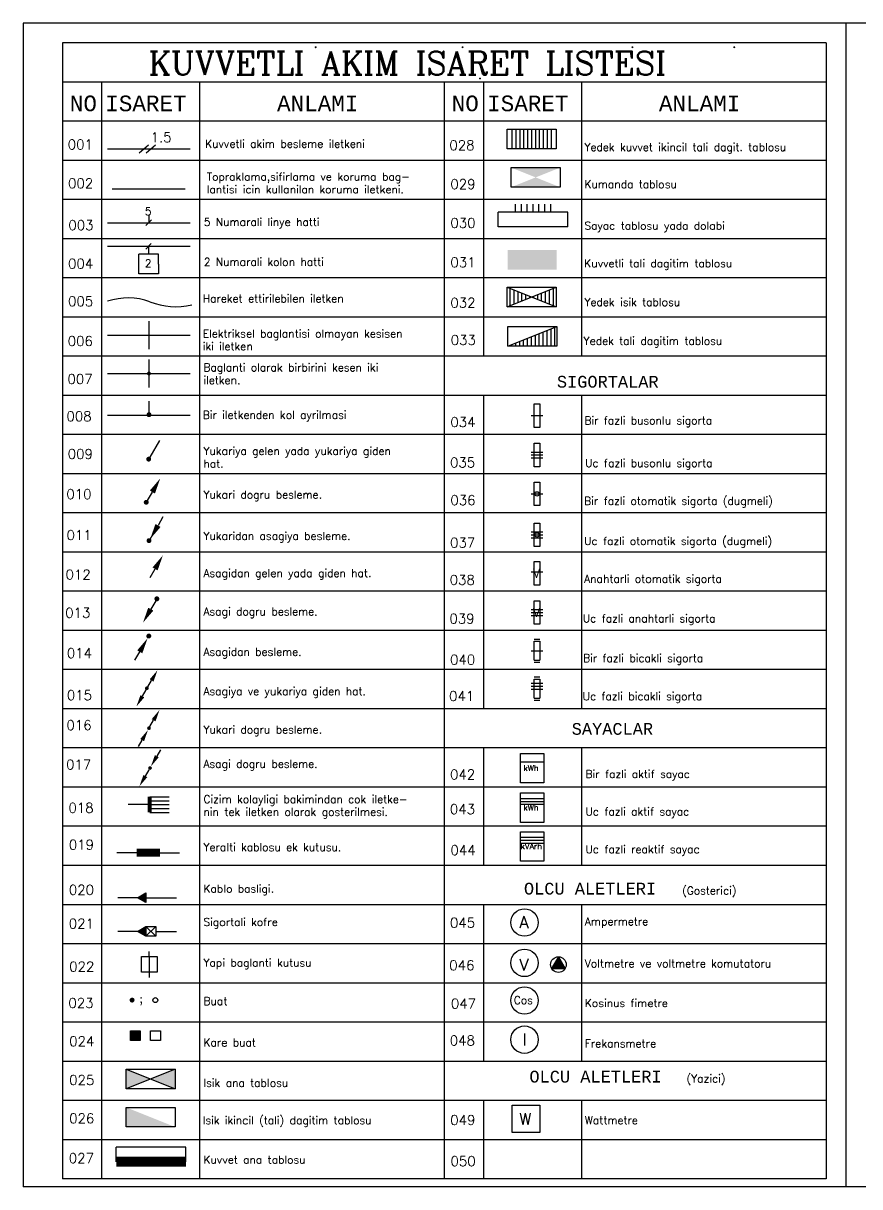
# Model space of a CAD drawing. Header units: millimetres. Extents: x -4521 to 20262, y 301 to 3092.
# Drawn here: x 16064 to 16918, y 976 to 2164 of the extents above; entities that cross this region are included whole.
import ezdxf

# ---------------------------------------------------------------- set-up
doc = ezdxf.new("R2010")
doc.units = ezdxf.units.MM
doc.linetypes.add('DASHED', pattern=[0.75, 0.5, -0.25])
for name, color, linetype in [('NO1', 40, 'Continuous'), ('NO2', 3, 'Continuous'), ('NO3', 3, 'Continuous'), ('NO4', 3, 'Continuous')]:
    doc.layers.add(name, color=color, linetype=linetype)
doc.styles.add('MONOTXT', font='monotxt.shx')
doc.styles.add('ROMANC', font='romanc', dxfattribs={"height": 0.6})
doc.styles.add('ROMANS', font='romans', dxfattribs={"height": 2})

msp = doc.modelspace()

# ---------------------------------------------------------------- linework, layer by layer
at = {"color": 7, "linetype": 'DASHED'}
msp.add_line((16154.772, 1994.496), (16229.235, 1994.496), dxfattribs=at)
at = {"layer": 'NO1', "color": 7}
for p, q in [((16191.685, 2039.107), (16182.401, 2030.863)), ((16198.882, 2039.107), (16189.598, 2030.863)), ((16169.029, 1095.873), (16219.009, 1075.881)), ((16219.009, 1095.873), (16169.029, 1075.881))]:
    msp.add_line(p, q, dxfattribs=at)
for points in [[(16169.029, 1095.873), (16194.019, 1085.877), (16169.029, 1075.881)], [(16194.019, 1085.877), (16219.009, 1095.873), (16219.009, 1075.881)]]:
    msp.add_solid(points, dxfattribs=at)
at = {"layer": 'NO2', "color": 7}
for p, q in [((16883.682, 2143.567), (16103.994, 2143.567)), ((16103.994, 2143.567), (16103.994, 984.031)), ((16883.682, 2143.567), (16883.682, 984.031)), ((16883.682, 2103.583), (16103.994, 2103.583)), ((16143.978, 2103.583), (16143.978, 984.031)), ((16243.938, 2103.583), (16243.938, 984.031)), ((16493.838, 2103.583), (16493.838, 984.031)), ((16533.822, 2103.583), (16533.822, 1823.695)), ((16633.782, 2103.583), (16633.782, 1823.695)), ((16883.682, 2063.599), (16103.994, 2063.599)), ((16883.682, 2023.615), (16103.994, 2023.615)), ((16883.682, 1983.631), (16103.994, 1983.631)), ((16883.682, 1943.647), (16103.994, 1943.647)), ((16883.682, 1903.663), (16103.994, 1903.663)), ((16883.682, 1863.679), (16103.994, 1863.679)), ((16883.682, 1823.695), (16103.994, 1823.695)), ((16883.682, 1783.711), (16103.994, 1783.711)), ((16533.822, 1783.711), (16533.822, 1463.839)), ((16633.782, 1783.711), (16633.782, 1463.839)), ((16883.682, 1743.727), (16103.994, 1743.727)), ((16883.682, 1703.743), (16103.994, 1703.743)), ((16883.682, 1663.759), (16103.994, 1663.759)), ((16883.682, 1623.775), (16103.994, 1623.775)), ((16883.682, 1583.791), (16103.994, 1583.791)), ((16883.682, 1543.807), (16103.994, 1543.807)), ((16883.682, 1503.823), (16103.994, 1503.823)), ((16883.682, 1463.839), (16103.994, 1463.839)), ((16883.682, 1423.855), (16103.994, 1423.855)), ((16533.822, 1423.855), (16533.822, 1303.903)), ((16633.782, 1423.855), (16633.782, 1303.903)), ((16883.682, 1383.871), (16103.994, 1383.871)), ((16883.682, 1343.887), (16103.994, 1343.887)), ((16883.682, 1303.903), (16103.994, 1303.903)), ((16883.682, 1263.919), (16103.994, 1263.919)), ((16533.822, 1263.919), (16533.822, 1103.983)), ((16633.782, 1263.919), (16633.782, 1103.983)), ((16883.682, 1223.935), (16103.994, 1223.935)), ((16883.682, 1183.951), (16103.994, 1183.951)), ((16883.682, 1143.967), (16103.994, 1143.967)), ((16883.682, 1103.983), (16103.994, 1103.983)), ((16883.682, 1063.999), (16103.994, 1063.999)), ((16533.822, 1063.999), (16533.822, 984.031)), ((16633.782, 1063.999), (16633.782, 984.031)), ((16883.682, 1024.015), (16103.994, 1024.015)), ((16883.682, 984.031), (16103.994, 984.031))]:
    msp.add_line(p, q, dxfattribs=at)
at = {"layer": 'NO3', "color": 7}
for p, q in [((16558.124, 2055.486), (16608.104, 2055.486)), ((16558.124, 2035.494), (16558.124, 2055.486)), ((16563.122, 2035.494), (16563.122, 2055.486)), ((16567.121, 2035.494), (16567.121, 2055.486)), ((16571.119, 2035.494), (16571.119, 2055.486)), ((16575.118, 2035.494), (16575.118, 2055.486)), ((16579.116, 2035.494), (16579.116, 2055.486)), ((16583.114, 2035.494), (16583.114, 2055.486)), ((16587.113, 2035.494), (16587.113, 2055.486)), ((16591.111, 2035.494), (16591.111, 2055.486)), ((16595.11, 2035.494), (16595.11, 2055.486)), ((16599.108, 2035.494), (16599.108, 2055.486)), ((16603.106, 2035.494), (16603.106, 2055.486)), ((16608.104, 2055.486), (16608.104, 2035.494)), ((16150.102, 2035.313), (16234.507, 2035.313)), ((16608.104, 2035.494), (16558.124, 2035.494)), ((16562.061, 2016.253), (16612.041, 2016.253)), ((16562.061, 1996.261), (16562.061, 2016.253)), ((16612.041, 2016.253), (16612.041, 1996.261)), ((16612.041, 1996.261), (16562.061, 1996.261)), ((16566.46, 1970.814), (16566.46, 1978.811)), ((16572.458, 1970.814), (16572.458, 1978.811)), ((16578.456, 1970.814), (16578.456, 1978.811)), ((16584.453, 1970.814), (16584.453, 1978.811)), ((16590.451, 1970.814), (16590.451, 1978.811)), ((16596.448, 1970.814), (16596.448, 1978.811)), ((16602.446, 1970.814), (16602.446, 1978.811)), ((16150.102, 1959.965), (16234.507, 1959.965)), ((16189.28, 1957.137), (16194.934, 1962.792)), ((16192.107, 1967.578), (16192.107, 1959.965)), ((16548.839, 1955.82), (16548.839, 1970.814)), ((16620.067, 1970.814), (16548.839, 1970.814)), ((16620.067, 1955.82), (16620.067, 1970.814)), ((16620.067, 1955.82), (16548.839, 1955.82)), ((16150.102, 1935.953), (16234.507, 1935.953)), ((16189.082, 1933.125), (16194.737, 1938.78)), ((16192.107, 1927.816), (16192.107, 1935.953)), ((16182.111, 1907.824), (16182.111, 1927.816)), ((16202.103, 1927.816), (16182.111, 1927.816)), ((16202.103, 1917.82), (16202.103, 1927.816)), ((16202.103, 1917.82), (16202.103, 1907.824)), ((16202.103, 1907.824), (16182.111, 1907.824)), ((16558.14, 1894.165), (16608.12, 1894.165)), ((16558.14, 1874.173), (16558.14, 1894.165)), ((16558.14, 1874.173), (16608.12, 1894.165)), ((16558.14, 1894.165), (16608.12, 1874.173)), ((16561.131, 1875.37), (16561.131, 1892.969)), ((16565.13, 1876.969), (16565.13, 1891.37)), ((16569.128, 1878.569), (16569.128, 1889.77)), ((16573.126, 1880.168), (16573.126, 1888.171)), ((16593.134, 1880.168), (16593.134, 1888.171)), ((16597.132, 1878.569), (16597.132, 1889.77)), ((16601.131, 1876.969), (16601.131, 1891.37)), ((16605.129, 1875.37), (16605.129, 1892.969)), ((16608.12, 1894.165), (16608.12, 1874.173)), ((16577.125, 1881.767), (16577.125, 1886.572)), ((16581.123, 1883.367), (16581.123, 1884.972)), ((16585.137, 1883.367), (16585.137, 1884.972)), ((16589.136, 1881.767), (16589.136, 1886.572)), ((16608.12, 1874.173), (16558.14, 1874.173)), ((16192.305, 1859.516), (16192.305, 1830.937)), ((16558.802, 1854.082), (16608.782, 1854.082)), ((16558.802, 1834.09), (16558.802, 1854.082)), ((16558.802, 1834.09), (16608.782, 1854.082)), ((16606.783, 1834.09), (16606.783, 1853.283)), ((16608.782, 1854.082), (16608.782, 1834.09)), ((16150.102, 1845.226), (16234.507, 1845.226)), ((16578.794, 1834.09), (16578.794, 1842.087)), ((16582.792, 1834.09), (16582.792, 1843.686)), ((16586.791, 1834.09), (16586.791, 1845.286)), ((16590.789, 1834.09), (16590.789, 1846.885)), ((16594.787, 1834.09), (16594.787, 1848.485)), ((16598.786, 1834.09), (16598.786, 1850.084)), ((16602.784, 1834.09), (16602.784, 1851.683)), ((16608.782, 1834.09), (16558.802, 1834.09)), ((16562.8, 1834.09), (16562.8, 1835.69)), ((16566.799, 1834.09), (16566.799, 1837.289)), ((16570.797, 1834.09), (16570.797, 1838.888)), ((16574.795, 1834.09), (16574.795, 1840.488)), ((16192.305, 1820.352), (16192.305, 1791.772)), ((16150.102, 1806.062), (16234.507, 1806.062)), ((16192.305, 1778.012), (16192.305, 1763.722)), ((16585.388, 1775.098), (16591.386, 1775.098)), ((16585.388, 1751.108), (16585.388, 1775.098)), ((16591.386, 1775.098), (16591.386, 1751.108)), ((16150.102, 1763.722), (16234.507, 1763.722)), ((16582.389, 1763.103), (16594.384, 1763.103)), ((16591.386, 1751.108), (16585.388, 1751.108)), ((16193.567, 1720.518), (16203.563, 1737.832)), ((16585.388, 1710.95), (16585.388, 1734.94)), ((16585.388, 1734.94), (16591.386, 1734.94)), ((16591.386, 1734.94), (16591.386, 1710.95)), ((16582.389, 1725.944), (16594.384, 1725.944)), ((16582.389, 1722.945), (16594.384, 1722.945)), ((16582.389, 1719.946), (16594.384, 1719.946)), ((16591.386, 1710.95), (16585.388, 1710.95)), ((16585.388, 1671.211), (16585.388, 1695.201)), ((16585.388, 1695.201), (16591.386, 1695.201)), ((16591.386, 1695.201), (16591.386, 1671.211)), ((16190.816, 1676.42), (16195.814, 1685.077)), ((16582.389, 1683.206), (16594.384, 1683.206)), ((16591.386, 1671.211), (16585.388, 1671.211)), ((16206.562, 1659.629), (16201.564, 1650.972)), ((16585.388, 1653.367), (16591.386, 1653.367)), ((16585.388, 1629.376), (16585.388, 1653.367)), ((16591.386, 1653.367), (16591.386, 1629.376)), ((16193.567, 1637.122), (16198.565, 1645.778)), ((16582.389, 1644.37), (16594.384, 1644.37)), ((16582.389, 1641.371), (16594.384, 1641.371)), ((16582.389, 1638.373), (16594.384, 1638.373)), ((16591.386, 1629.376), (16585.388, 1629.376)), ((16193.567, 1597.999), (16198.565, 1606.656)), ((16582.389, 1603.774), (16594.384, 1603.774)), ((16585.388, 1614.198), (16591.386, 1614.198)), ((16585.388, 1590.207), (16585.388, 1614.198)), ((16591.386, 1614.198), (16591.386, 1590.207)), ((16591.386, 1590.207), (16585.388, 1590.207)), ((16199.194, 1574.206), (16194.196, 1565.549)), ((16585.388, 1550.221), (16585.388, 1574.212)), ((16585.388, 1574.212), (16591.386, 1574.212)), ((16591.386, 1574.212), (16591.386, 1550.221)), ((16582.389, 1565.215), (16594.384, 1565.215)), ((16582.389, 1562.216), (16594.384, 1562.216)), ((16582.389, 1559.218), (16594.384, 1559.218)), ((16591.386, 1550.221), (16585.388, 1550.221)), ((16585.388, 1535.064), (16591.386, 1535.064)), ((16585.388, 1513.342), (16585.388, 1532.796)), ((16585.388, 1532.796), (16591.386, 1532.796)), ((16591.386, 1532.796), (16591.386, 1513.342)), ((16177.945, 1513.374), (16182.943, 1522.031)), ((16582.389, 1523.069), (16594.384, 1523.069)), ((16585.388, 1513.342), (16591.386, 1513.342)), ((16591.386, 1511.074), (16585.388, 1511.074)), ((16585.388, 1496.413), (16591.386, 1496.413)), ((16191.266, 1486.28), (16195.014, 1492.773)), ((16582.389, 1489.932), (16594.384, 1489.932)), ((16582.389, 1486.933), (16594.384, 1486.933)), ((16585.388, 1494.145), (16591.386, 1494.145)), ((16585.388, 1474.691), (16585.388, 1494.145)), ((16591.386, 1494.145), (16591.386, 1474.691)), ((16189.295, 1483.108), (16185.547, 1476.615)), ((16582.389, 1483.934), (16594.384, 1483.934)), ((16585.388, 1474.691), (16591.386, 1474.691)), ((16591.386, 1472.423), (16585.388, 1472.423)), ((16193.324, 1445.708), (16197.073, 1452.201)), ((16181.608, 1425.414), (16185.356, 1431.907)), ((16204.071, 1421.951), (16200.323, 1415.459)), ((16571.521, 1418.223), (16595.512, 1418.223)), ((16571.521, 1388.235), (16571.521, 1418.223)), ((16595.512, 1418.223), (16595.512, 1388.235)), ((16192.355, 1401.658), (16188.606, 1395.165)), ((16571.521, 1409.676), (16595.512, 1409.676)), ((16595.512, 1388.235), (16571.521, 1388.235)), ((16571.521, 1347.943), (16571.521, 1377.931)), ((16571.521, 1377.931), (16595.512, 1377.931)), ((16595.512, 1377.931), (16595.512, 1347.943)), ((16193.048, 1366.007), (16171.057, 1366.007)), ((16193.048, 1374.004), (16213.04, 1374.004)), ((16193.048, 1370.005), (16213.04, 1370.005)), ((16193.048, 1366.007), (16213.04, 1366.007)), ((16571.521, 1372.383), (16595.512, 1372.383)), ((16571.521, 1369.384), (16595.512, 1369.384)), ((16571.521, 1366.385), (16595.512, 1366.385)), ((16193.048, 1362.008), (16213.04, 1362.008)), ((16193.048, 1358.01), (16213.04, 1358.01)), ((16595.512, 1347.943), (16571.521, 1347.943)), ((16571.521, 1338.398), (16595.512, 1338.398)), ((16571.521, 1308.41), (16571.521, 1338.398)), ((16571.521, 1332.85), (16595.512, 1332.85)), ((16595.512, 1338.398), (16595.512, 1308.41)), ((16571.521, 1329.851), (16595.512, 1329.851)), ((16571.521, 1326.852), (16595.512, 1326.852)), ((16179.658, 1316.993), (16159.666, 1316.993)), ((16203.648, 1316.993), (16223.64, 1316.993)), ((16595.512, 1308.41), (16571.521, 1308.41)), ((16180.537, 1271.069), (16160.545, 1271.069)), ((16180.537, 1271.069), (16189.193, 1276.067)), ((16189.193, 1266.071), (16180.537, 1271.069)), ((16189.193, 1276.067), (16189.193, 1266.071)), ((16189.193, 1271.069), (16220.521, 1271.069)), ((16180.537, 1236.623), (16160.545, 1236.623)), ((16180.537, 1236.623), (16189.193, 1241.621)), ((16189.193, 1231.625), (16180.537, 1236.623)), ((16189.193, 1241.621), (16189.193, 1231.625)), ((16189.193, 1241.621), (16199.189, 1241.621)), ((16189.193, 1241.621), (16199.189, 1231.625)), ((16199.189, 1241.621), (16189.193, 1231.625)), ((16199.189, 1241.621), (16199.189, 1231.625)), ((16199.189, 1236.623), (16220.521, 1236.623)), ((16199.189, 1231.625), (16189.193, 1231.625)), ((16192.604, 1210.874), (16192.604, 1216.056)), ((16184.607, 1210.874), (16200.601, 1210.874)), ((16184.607, 1194.881), (16184.607, 1210.874)), ((16192.604, 1210.874), (16192.604, 1194.881)), ((16200.601, 1210.874), (16200.601, 1194.881)), ((16610.335, 1210.755), (16603.409, 1198.76)), ((16610.335, 1210.755), (16617.26, 1198.76)), ((16200.601, 1194.881), (16184.607, 1194.881)), ((16192.604, 1194.881), (16192.604, 1189.698)), ((16603.409, 1198.76), (16617.26, 1198.76)), ((16173.496, 1135.174), (16183.492, 1135.174)), ((16173.496, 1125.178), (16173.496, 1135.174)), ((16183.492, 1135.174), (16183.492, 1125.178)), ((16193.956, 1125.178), (16193.956, 1135.174)), ((16193.956, 1135.174), (16203.952, 1135.174)), ((16203.952, 1135.174), (16203.952, 1125.178)), ((16183.492, 1125.178), (16173.496, 1125.178)), ((16203.952, 1125.178), (16193.956, 1125.178)), ((16169.029, 1075.881), (16169.029, 1095.873)), ((16169.029, 1095.873), (16219.009, 1095.873)), ((16219.009, 1095.873), (16219.009, 1075.881)), ((16219.009, 1075.881), (16169.029, 1075.881)), ((16169.029, 1057.007), (16219.009, 1057.007)), ((16169.029, 1037.015), (16169.029, 1057.007)), ((16219.009, 1057.007), (16219.009, 1037.015)), ((16563.187, 1059.263), (16591.175, 1059.263)), ((16563.187, 1031.274), (16563.187, 1059.263)), ((16591.175, 1059.263), (16591.175, 1031.274)), ((16219.009, 1037.015), (16169.029, 1037.015)), ((16591.175, 1031.274), (16563.187, 1031.274)), ((16158.893, 1001.559), (16158.893, 1016.553)), ((16230.12, 1016.553), (16158.893, 1016.553)), ((16230.12, 1001.559), (16230.12, 1016.553))]:
    msp.add_line(p, q, dxfattribs=at)
for points, const_width in [([(16362.013, 2139.119, 1), (16363.013, 2139.119, 1)], 1), ([(16511.943, 2139.119, 1), (16512.942, 2139.119, 1)], 1), ([(16685.378, 2139.119, 1), (16686.378, 2139.119, 1)], 1), ([(16789.299, 2139.119, 1), (16790.299, 2139.119, 1)], 1), ([(16529.803, 2107.16, 1), (16530.803, 2107.16, 1)], 1), ([(16191.305, 1806.062, 1), (16193.304, 1806.062, 1)], 1.999), ([(16191.152, 1764.014, 1), (16193.651, 1764.014, 1)], 2.499), ([(16190.776, 1718.635, 1), (16193.275, 1718.635, 1)], 2.499), ([(16188.275, 1674.63, 1), (16190.774, 1674.63, 1)], 2.499), ([(16191.152, 1635.501, 1), (16193.651, 1635.501, 1)], 2.499), ([(16199.156, 1576.12, 1), (16201.655, 1576.12, 1)], 2.499), ([(16190.901, 1538.116, 1), (16193.4, 1538.116, 1)], 2.499), ([(16189.266, 1484.874, 1), (16191.14, 1484.874, 1)], 1.874), ([(16191.419, 1444.079, 1), (16193.293, 1444.079, 1)], 1.874), ([(16192.513, 1403.409, 1), (16194.387, 1403.409, 1)], 1.874), ([(16173.847, 1166.516, 1), (16176.346, 1166.516, 1)], 2.499)]:
    msp.add_lwpolyline(points, format="xyb", close=True, dxfattribs=dict(at, const_width=const_width))
for points in [[(16195.814, 1685.077, 5.998, 0, 0), (16203.811, 1698.927, 0, 0, 0)], [(16201.564, 1650.972, 5.998, 0, 0), (16193.567, 1637.122, 0, 0, 0)], [(16198.565, 1606.656, 5.998, 0, 0), (16206.562, 1620.507, 0, 0, 0)], [(16194.196, 1565.549, 5.998, 0, 0), (16186.2, 1551.698, 0, 0, 0)], [(16182.943, 1522.031, 5.998, 0, 0), (16190.94, 1535.882, 0, 0, 0)], [(16195.014, 1492.773, 4.498, 0, 0), (16201.012, 1503.161, 0, 0, 0)], [(16185.547, 1476.615, 4.498, 0, 0), (16179.549, 1466.227, 0, 0, 0)], [(16197.073, 1452.201, 4.498, 0, 0), (16203.071, 1462.589, 0, 0, 0)], [(16185.356, 1431.907, 4.498, 0, 0), (16191.354, 1442.295, 0, 0, 0)], [(16200.323, 1415.459, 4.498, 0, 0), (16194.325, 1405.071, 0, 0, 0)], [(16188.606, 1395.165, 4.498, 0, 0), (16182.608, 1384.777, 0, 0, 0)]]:
    msp.add_lwpolyline(points, format="xyseb", dxfattribs=at)
for points, const_width in [([(16193.048, 1374.004), (16193.048, 1358.01)], 3.998), ([(16179.658, 1316.993), (16203.648, 1316.993)], 7.997), ([(16158.893, 1001.559), (16230.12, 1001.559)], 9.996)]:
    msp.add_lwpolyline(points, dxfattribs=dict(at, const_width=const_width))
for centre, radius in [((16588.387, 1683.206), 2.249), ((16588.387, 1641.371), 2.249), ((16575.7, 1245.708), 13.994), ((16575.7, 1204.471), 13.994), ((16610.335, 1202.758), 7.997), ((16575.7, 1166.172), 13.994), ((16198.848, 1166.516), 2.499), ((16575.7, 1126.141), 13.994)]:
    msp.add_circle(centre, radius, dxfattribs=at)
for centre, radius, start, end in [((16170.883, 1817.712), 65.507, 69.918479, 108.495422), ((16219.327, 1944.172), 69.928, 248.215859, 283.732759)]:
    msp.add_arc(centre, radius, start, end, dxfattribs=at)
for points in [[(16562.061, 2016.253), (16612.041, 2016.253), (16612.041, 1996.261), (16562.061, 1996.261)], [(16558.486, 1932.019), (16608.466, 1932.019), (16558.486, 1912.027), (16608.466, 1912.027)], [(16558.486, 1932.019), (16608.466, 1932.019), (16558.486, 1912.027), (16608.466, 1912.027)], [(16189.193, 1276.067), (16180.537, 1271.069), (16189.193, 1266.071), (16189.193, 1276.067)], [(16180.537, 1271.069), (16189.193, 1266.071), (16189.193, 1276.067), (16184.865, 1268.57)], [(16189.193, 1266.071), (16180.537, 1271.069), (16189.193, 1276.067), (16184.865, 1268.57)], [(16189.193, 1231.625), (16180.537, 1236.623), (16189.193, 1241.621), (16184.865, 1234.124)], [(16180.537, 1236.623), (16189.193, 1231.625), (16189.193, 1241.621), (16184.865, 1234.124)], [(16189.193, 1241.621), (16180.537, 1236.623), (16189.193, 1231.625), (16189.193, 1241.621)], [(16610.335, 1210.755), (16617.26, 1198.76), (16603.409, 1198.76), (16606.872, 1204.757)], [(16603.409, 1198.76), (16617.26, 1198.76), (16610.335, 1210.755), (16606.872, 1204.757)], [(16173.496, 1135.174), (16173.496, 1125.178), (16183.492, 1135.174), (16183.492, 1125.178)], [(16219.009, 1037.015), (16169.029, 1057.007), (16169.029, 1037.015)]]:
    msp.add_solid(points, dxfattribs=at)
at = {"layer": 'NO4', "color": 7}
for p, q in [((17743.338, 2163.559), (16064.01, 2163.559)), ((16903.674, 2163.559), (16903.674, 976.035)), ((18583.002, 976.035), (16064.01, 976.035))]:
    msp.add_line(p, q, dxfattribs=at)
msp.add_lwpolyline([(16064.01, 2163.559), (16064.01, 976.035)], dxfattribs=at)

# ---------------------------------------------------------------- texts
at = {"layer": 'NO1', "color": 7}
for s, height, style, p in [('KUVVETLI AKIM ISARET LISTESI', 23.9904, 'ROMANC', (16191.83, 2110.843)), ('NO ', 15.9936, 'MONOTXT', (16111.527, 2073.795)), ('ISARET ', 15.9936, 'MONOTXT', (16147.692, 2073.759)), ('ANLAMI', 15.9936, 'MONOTXT', (16323.075, 2073.783)), ('NO ', 15.9936, 'MONOTXT', (16501.371, 2073.795)), ('ISARET ', 15.9936, 'MONOTXT', (16537.536, 2073.759)), ('ANLAMI', 15.9936, 'MONOTXT', (16712.919, 2073.783)), ('001', 9.996, 'ROMANS', (16109.407, 2034.826)), ('1.5', 9.996, 'ROMANS', (16193.993, 2042.198)), ('Kuvvetli akim besleme iletkeni', 7.9968, 'ROMANS', (16249.7, 2036.552)), ('028', 9.996, 'ROMANS', (16498.995, 2034.022)), ('Yedek kuvvet ikincil tali dagit. tablosu', 7.9968, 'ROMANS', (16636.865, 2033.155)), ('Topraklama,sifirlama ve koruma bag-', 7.9968, 'ROMANS', (16251.318, 2002.979)), ('002', 9.996, 'ROMANS', (16109.721, 1995.2)), ('lantisi icin kullanilan koruma iletkeni.', 7.9968, 'ROMANS', (16251.318, 1990.032)), ('029', 9.996, 'ROMANS', (16500.009, 1994.38)), ('Kumanda tablosu', 7.9968, 'ROMANS', (16636.865, 1995.278)), ('5', 7.997, 'ROMANS', (16188.008, 1967.675)), ('003', 9.996, 'ROMANS', (16110.034, 1952.457)), ('5 Numarali linye hatti', 7.9968, 'ROMANS', (16248.233, 1956.769)), ('030', 9.996, 'ROMANS', (16500.009, 1954.737)), ('Sayac tablosu yada dolabi', 7.9968, 'ROMANS', (16636.865, 1952.946)), ('2 Numarali kolon hatti', 7.9968, 'ROMANS', (16248.233, 1915.983)), ('031', 9.996, 'ROMANS', (16500.009, 1914.579)), ('004', 9.996, 'ROMANS', (16109.721, 1913.197)), ('2', 7.997, 'ROMANS', (16187.967, 1914.569)), ('Kuvvetli tali dagitim tablosu', 7.9968, 'ROMANS', (16636.694, 1914.544)), ('005', 9.996, 'ROMANS', (16109.721, 1874.808)), ('Hareket ettirilebilen iletken', 7.9968, 'ROMANS', (16247.167, 1878.612)), ('032', 9.996, 'ROMANS', (16500.009, 1873.285)), ('Yedek isik tablosu', 7.9968, 'ROMANS', (16636.865, 1874.964)), ('006', 9.996, 'ROMANS', (16109.407, 1834.207)), ('Elektriksel baglantisi olmayan kesisen', 7.9968, 'ROMANS', (16247.167, 1842.817)), ('033', 9.996, 'ROMANS', (16500.31, 1835.271)), ('Yedek tali dagitim tablosu', 7.9968, 'ROMANS', (16636.033, 1835.381)), ('iki iletken', 7.9968, 'ROMANS', (16247.167, 1829.87)), ('007', 9.996, 'ROMANS', (16109.094, 1795.417)), ('Baglanti olarak birbirini kesen iki ', 7.9968, 'ROMANS', (16247.945, 1808.265)), ('iletken.', 7.9968, 'ROMANS', (16247.945, 1795.318)), ('SIGORTALAR', 11.9952, 'MONOTXT', (16608.772, 1791.674)), ('008', 9.996, 'ROMANS', (16108.067, 1757.415)), ('Bir iletkenden kol ayrilmasi', 7.9968, 'ROMANS', (16247.231, 1759.853)), ('034', 9.996, 'ROMANS', (16499.972, 1751.482)), ('Bir fazli busonlu sigorta', 7.9968, 'ROMANS', (16636.865, 1754.106)), ('009', 9.996, 'ROMANS', (16109.407, 1718.999)), ('Yukariya gelen yada yukariya giden ', 7.9968, 'ROMANS', (16248.011, 1723.027)), ('hat.', 7.9968, 'ROMANS', (16248.011, 1710.08)), ('035', 9.996, 'ROMANS', (16499.634, 1710.188)), ('Uc fazli busonlu sigorta', 7.9968, 'ROMANS', (16637.627, 1710.614)), ('010', 9.996, 'ROMANS', (16107.987, 1677.957)), ('Yukari dogru besleme.', 7.9968, 'ROMANS', (16248.011, 1678.443)), ('036', 9.996, 'ROMANS', (16500.009, 1671.766)), ('Bir fazli otomatik sigorta (dugmeli)', 7.9968, 'ROMANS', (16636.64, 1672.043)), ('011', 9.996, 'ROMANS', (16108.238, 1636.145)), ('Yukaridan asagiya besleme.', 7.9968, 'ROMANS', (16248.011, 1636.303)), ('Uc fazli otomatik sigorta (dugmeli)', 7.9968, 'ROMANS', (16636.64, 1631.061)), ('037', 9.996, 'ROMANS', (16499.671, 1628.407)), ('012', 9.996, 'ROMANS', (16107.211, 1595.86)), ('Asagidan gelen yada giden hat.', 7.9968, 'ROMANS', (16248.011, 1598.336)), ('038', 9.996, 'ROMANS', (16499.289, 1590.418)), ('Anahtarli otomatik sigorta', 7.9968, 'ROMANS', (16636.64, 1592.49)), ('Asagi dogru besleme.', 7.9968, 'ROMANS', (16248.011, 1559.177)), ('013', 9.996, 'ROMANS', (16106.823, 1556.863)), ('039', 9.996, 'ROMANS', (16499.047, 1550.895)), ('Uc fazli anahtarli sigorta', 7.9968, 'ROMANS', (16635.29, 1552.094)), ('014', 9.996, 'ROMANS', (16108.488, 1515.668)), ('Asagidan besleme.', 7.9968, 'ROMANS', (16248.011, 1517.986)), ('040', 9.996, 'ROMANS', (16499.653, 1509.017)), ('Bir fazli bicakli sigorta', 7.9968, 'ROMANS', (16635.405, 1511.558)), ('Asagiya ve yukariya giden hat.', 7.9968, 'ROMANS', (16248.011, 1477.796)), ('015', 9.996, 'ROMANS', (16108.488, 1472.743)), ('041', 9.996, 'ROMANS', (16498.687, 1471.852)), ('Uc fazli bicakli sigorta', 7.9968, 'ROMANS', (16635.05, 1472.701)), ('016', 9.996, 'ROMANS', (16108.101, 1442.182)), ('SAYACLAR', 11.9952, 'MONOTXT', (16623.898, 1437.334)), ('Yukari dogru besleme.', 7.9968, 'ROMANS', (16248.011, 1438.637)), ('017', 9.996, 'ROMANS', (16107.713, 1401.931)), ('Asagi dogru besleme.', 7.9968, 'ROMANS', (16248.011, 1403.651)), ('042', 9.996, 'ROMANS', (16499.653, 1391.845)), ('kWh', 5.9976, 'ROMANS', (16574.693, 1400.403)), ('Bir fazli aktif sayac', 7.9968, 'ROMANS', (16638.002, 1393.303)), ('018', 9.996, 'ROMANS', (16110.154, 1357.803)), ('Cizim kolayligi bakimindan cok iletke-', 7.9968, 'ROMANS', (16248.011, 1367.583)), ('043', 9.996, 'ROMANS', (16499.478, 1356.393)), ('kWh', 5.9976, 'ROMANS', (16574.693, 1360.111)), ('nin tek iletken olarak gosterilmesi.', 7.9968, 'ROMANS', (16248.011, 1354.636)), ('Uc fazli aktif sayac', 7.9968, 'ROMANS', (16638.002, 1354.988)), ('019', 9.996, 'ROMANS', (16110.539, 1320.122)), ('Yeralti kablosu ek kutusu.', 7.9968, 'ROMANS', (16248.011, 1318.606)), ('044', 9.996, 'ROMANS', (16500.082, 1314.498)), ('kVArh', 5.9976, 'ROMANS', (16571.726, 1320.51)), ('Uc fazli reaktif sayac', 7.9968, 'ROMANS', (16638.002, 1316.487)), ('020', 9.996, 'ROMANS', (16110.539, 1274.106)), ('Kablo basligi.', 7.9968, 'ROMANS', (16248.024, 1276.241)), ('OLCU ALETLERI', 11.9952, 'MONOTXT', (16575.111, 1274.287)), ('(Gosterici)', 7.9968, 'ROMANS', (16736.517, 1274.346)), ('021', 9.996, 'ROMANS', (16110.479, 1239.597)), ('Sigortali kofre', 7.9968, 'ROMANS', (16248.024, 1242.178)), ('045', 9.996, 'ROMANS', (16499.598, 1240.479)), ('A', 11.995, 'ROMANS', (16570.544, 1240.099)), ('Ampermetre ', 7.9968, 'ROMANS', (16637.326, 1242.812)), ('022', 9.996, 'ROMANS', (16110.874, 1195.708)), ('Yapi baglanti kutusu', 7.9968, 'ROMANS', (16248.024, 1200.658)), ('046', 9.996, 'ROMANS', (16498.899, 1197.017)), ('V', 11.995, 'ROMANS', (16570.544, 1196.665)), ('Voltmetre ve voltmetre komutatoru', 7.9968, 'ROMANS', (16637.326, 1199.894)), ('023', 9.996, 'ROMANS', (16110.083, 1158.57)), ('Buat', 7.9968, 'ROMANS', (16248.024, 1161.493)), ('047', 9.996, 'ROMANS', (16500.523, 1157.919)), ('Kosinus fimetre', 7.9968, 'ROMANS', (16637.326, 1159.486)), ('024', 9.996, 'ROMANS', (16110.874, 1119.509)), ('048', 9.996, 'ROMANS', (16499.383, 1120.328)), ('Kare buat', 7.9968, 'ROMANS', (16248.024, 1119.237)), ('Frekansmetre', 7.9968, 'ROMANS', (16637.326, 1118.253)), ('OLCU ALETLERI', 11.9952, 'MONOTXT', (16580.723, 1082.406)), ('025', 9.996, 'ROMANS', (16110.874, 1079.96)), ('Isik ana tablosu', 7.9968, 'ROMANS', (16248.024, 1078.011)), ('(Yazici)', 7.9968, 'ROMANS', (16741.091, 1082.459)), ('026', 9.996, 'ROMANS', (16110.863, 1040.77)), ('Isik ikincil (tali) dagitim tablosu', 7.9968, 'ROMANS', (16247.18, 1039.877)), ('049', 9.996, 'ROMANS', (16499.889, 1039.07)), ('Wattmetre', 7.9968, 'ROMANS', (16637.326, 1039.905)), ('027', 9.996, 'ROMANS', (16110.468, 1000.256)), ('Kuvvet ana tablosu', 7.9968, 'ROMANS', (16248.024, 999.673)), ('050', 9.996, 'ROMANS', (16500.151, 997.101))]:
    msp.add_text(s, height=height, dxfattribs=dict(at, style=style)).set_placement(p)
at = {"layer": 'NO3', "color": 7, "style": 'ROMANS'}
for s, height, p in [('V', 8.996, (16584.498, 1597.676)), ('V', 8.996, (16584.498, 1557.69)), (';', 7.997, (16182.629, 1163.901)), ('Cos', 7.9968, (16564.691, 1162.439)), ('I', 11.995, (16573.583, 1120.298)), ('W', 11.995, (16570.228, 1039.247))]:
    msp.add_text(s, height=height, dxfattribs=at).set_placement(p)

doc.saveas('drawing.dxf')
